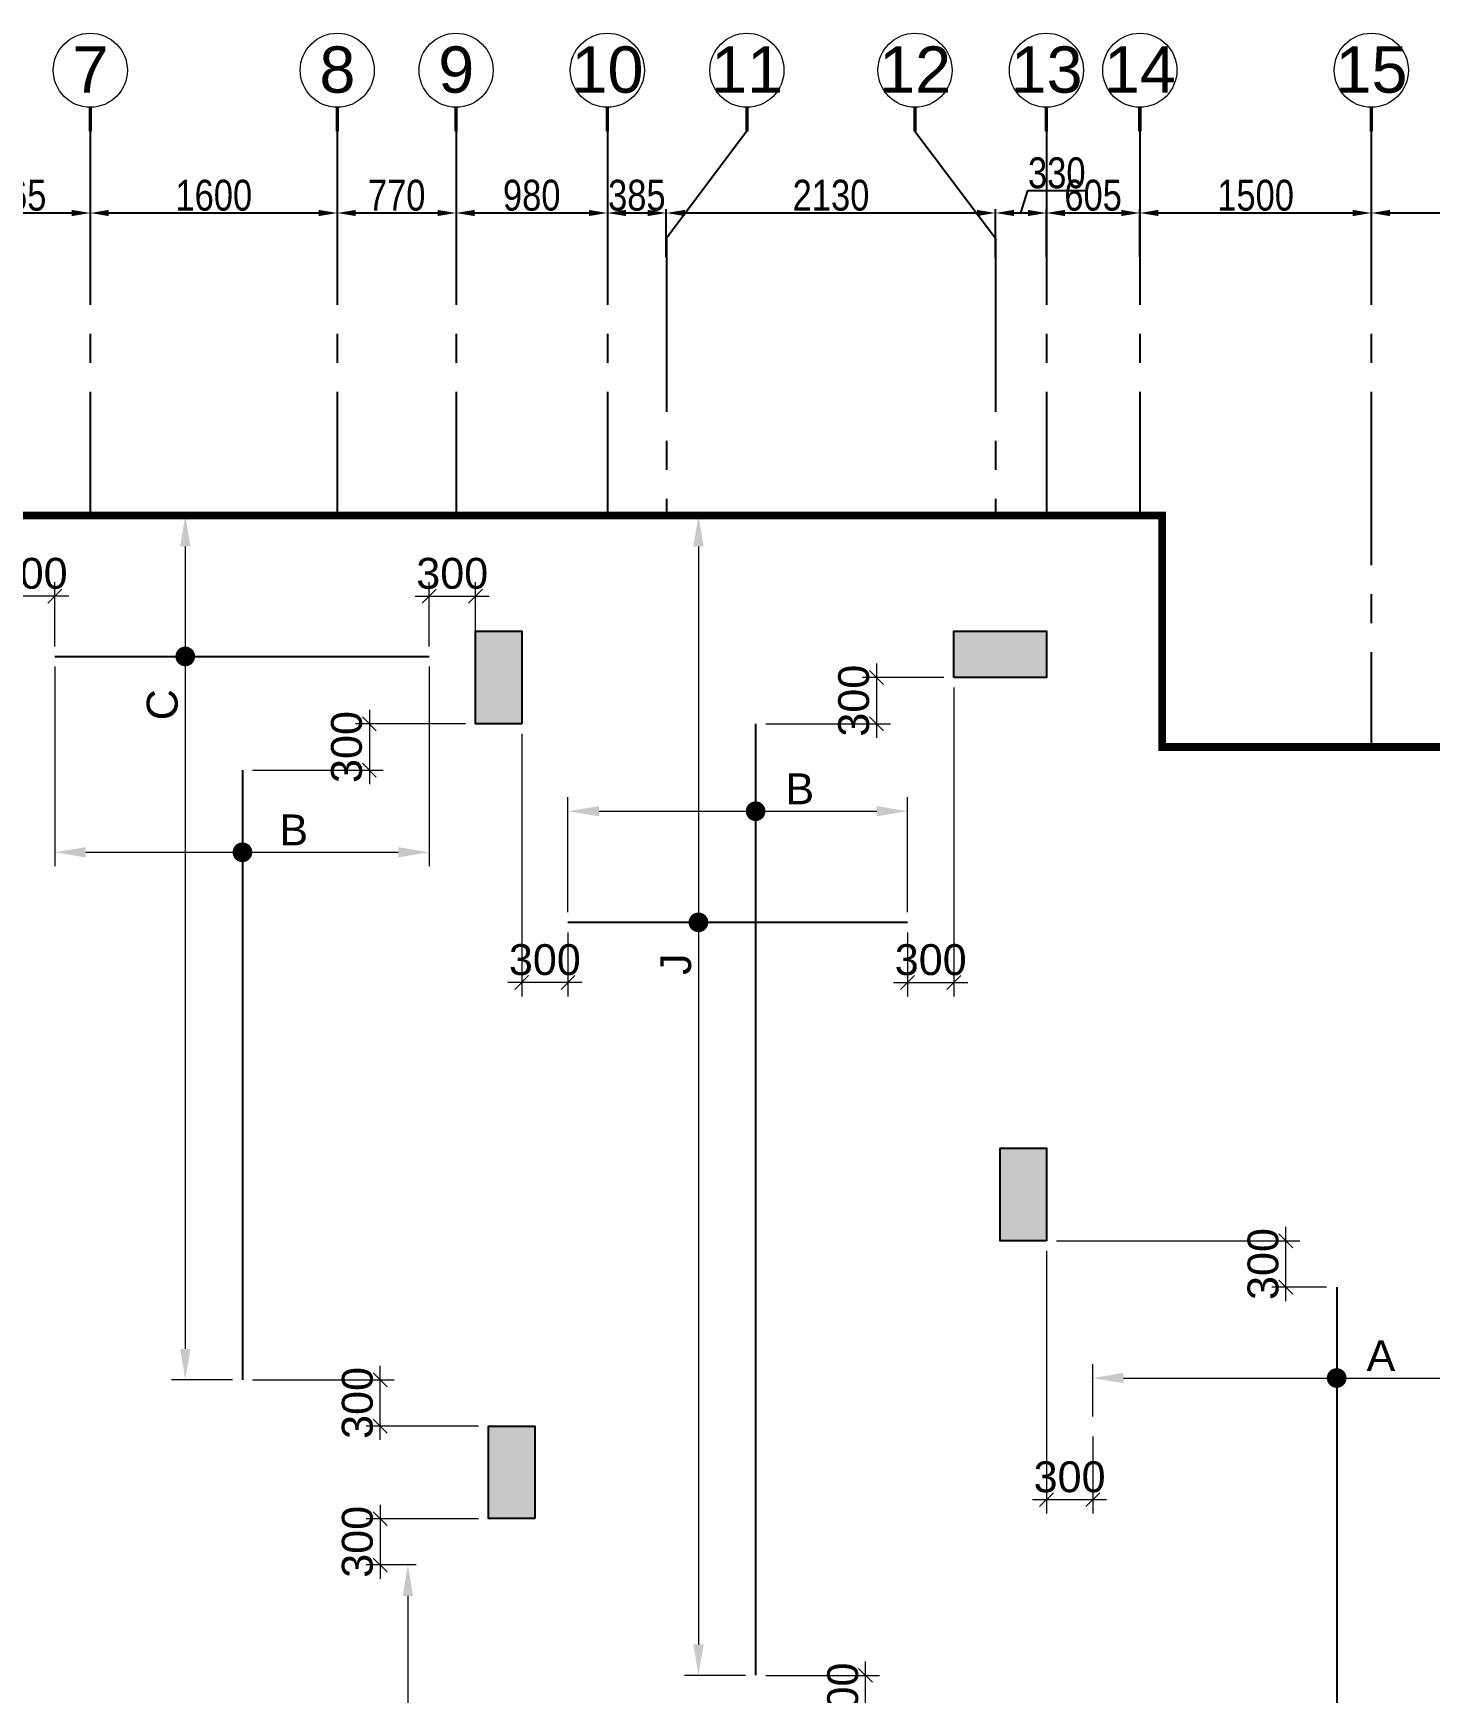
# Model space of a CAD drawing. Header units: millimetres. Extents: x 1123469 to 1752051, y -126924 to 196924.
# Drawn here: x 1575680 to 1584729, y 151286 to 162039 of the extents above; entities that cross this region are included whole.
import ezdxf
from ezdxf.enums import TextEntityAlignment as Align

# ---------------------------------------------------------------- set-up
doc = ezdxf.new("R2010")
doc.units = ezdxf.units.MM
doc.header["$LTSCALE"] = 500
doc.header["$MEASUREMENT"] = 0
doc.header["$PDMODE"] = 34
doc.linetypes.add('CONTINOUS', pattern=[0])
doc.linetypes.add('Site$0$CENTER2', pattern=[1.125, 0.75, -0.125, 0.125, -0.125])
doc.layers.get('Defpoints').update_dxf_attribs({"lineweight": 0})
for name, color, linetype in [('COL. DIM', 3, 'Continuous'), ('GRID', 7, 'Continuous'), ('GRID DIM', 7, 'Continuous'), ('reinf.', 4, 'Continuous'), ('TOWER AREA COLUMN.', 6, 'Continuous')]:
    doc.layers.add(name, color=color, linetype=linetype)
for name, color, linetype, lineweight in [('CUT OUT', 1, 'Continuous', 13), ('dim-M', 1, 'Continuous', 15), ('FOOTING', 1, 'Continuous', 15), ('GRID NO.', 7, 'Continuous', 20), ('TOWER COL HATCH', 253, 'Continuous', 20)]:
    doc.layers.add(name, color=color, linetype=linetype, lineweight=lineweight)
doc.styles.add('3mm', font='arial.ttf')
doc.styles.add('D50', font='arial.ttf', dxfattribs={"width": 0.8})
doc.dimstyles.new('INNER DIM', dxfattribs={"dimtxt": 200, "dimasz": 120, "dimexe": 25, "dimexo": 25, "dimgap": 12, "dimtad": 1, "dimdec": 0, "dimrnd": 5, "dimzin": 0, "dimdsep": 46, "dimtxsty": 'D50', "dimcen": 0.09, "dimdle": 25, "dimclrt": 6, "dimadec": 0, "dimazin": 0, "dimtfac": 1, "dimtdec": 0, "dimtofl": 0, "dimtmove": 1, "dimatfit": 3, "dimfxl": 75, "dimtolj": 1, "dimtzin": 0, "dimarcsym": 0})
doc.dimstyles.new('PARAMVEER', dxfattribs={"dimtxt": 200, "dimasz": 100, "dimexe": 0, "dimexo": 25, "dimgap": 10, "dimtad": 1, "dimdec": 0, "dimrnd": 5, "dimzin": 0, "dimdsep": 46, "dimtxsty": '3mm', "dimblk": 'OBLIQUE', "dimcen": 0.09, "dimdle": 75, "dimclrd": 1, "dimclre": 1, "dimclrt": 3, "dimadec": 0, "dimazin": 0, "dimtfac": 1, "dimtdec": 0, "dimtmove": 1, "dimatfit": 3, "dimfxl": 100, "dimtolj": 1, "dimtzin": 0, "dimlwd": 18, "dimlwe": 5, "dimarcsym": 0})

# ---------------------------------------------------------------- blocks, each defined once
blk = doc.blocks.new('GRID MARK')
at = {"layer": 'GRID NO.', "const_width": 50}
blk.add_lwpolyline([(0, -541), (0, -891)], dxfattribs=at)
at = {"layer": 'GRID NO.'}
blk.add_circle((0, 0), 541, dxfattribs=at)
at = {"layer": 'GRID NO.', "style": 'D50', "width": 0.8}
blk.add_attdef('Y1', text='', height=500, dxfattribs=at).set_placement((-33, -267), align=Align.CENTER)
blk = doc.blocks.new('*D482')
at = {"layer": 'Defpoints', "color": 0, "linetype": 'Continuous', "transparency": 16777216}
for p in [(1574985, 161191), (1576050, 161191), (1576050, 160874)]:
    blk.add_point(p, dxfattribs=at)
at = {"layer": 'GRID DIM', "color": 0, "linetype": 'Continuous', "lineweight": -2, "transparency": 16777216}
for p, q in [((1574985, 161166), (1574985, 160849)), ((1576050, 161166), (1576050, 160849))]:
    blk.add_line(p, q, dxfattribs=at)
at = {"layer": 'GRID DIM', "linetype": 'Continuous', "lineweight": -2, "transparency": 16777216}
blk.add_line((1575105, 160874), (1575930, 160874), dxfattribs=at)
at = {"layer": 'GRID DIM', "linetype": 'Continuous', "transparency": 16777216}
for points in [[(1575105, 160894), (1575105, 160854), (1574985, 160874)], [(1575930, 160894), (1575930, 160854), (1576050, 160874)]]:
    blk.add_solid(points, dxfattribs=at)
at = {"layer": 'GRID DIM', "linetype": 'Continuous', "transparency": 16777216, "insert": (1575517, 160988), "char_height": 200, "attachment_point": 5, "style": 'D50'}
blk.add_mtext('\\A1;1065', dxfattribs=at)
blk = doc.blocks.new('*D483')
at = {"layer": 'Defpoints', "color": 0, "linetype": 'Continuous', "transparency": 16777216}
for p in [(1576050, 161191), (1577650, 161115), (1577650, 160874)]:
    blk.add_point(p, dxfattribs=at)
at = {"layer": 'GRID DIM', "color": 0, "linetype": 'Continuous', "lineweight": -2, "transparency": 16777216}
for p, q in [((1576050, 161166), (1576050, 160849)), ((1577650, 161090), (1577650, 160849))]:
    blk.add_line(p, q, dxfattribs=at)
at = {"layer": 'GRID DIM', "linetype": 'Continuous', "lineweight": -2, "transparency": 16777216}
blk.add_line((1576170, 160874), (1577530, 160874), dxfattribs=at)
at = {"layer": 'GRID DIM', "linetype": 'Continuous', "transparency": 16777216}
for points in [[(1576170, 160894), (1576170, 160854), (1576050, 160874)], [(1577530, 160894), (1577530, 160854), (1577650, 160874)]]:
    blk.add_solid(points, dxfattribs=at)
at = {"layer": 'GRID DIM', "linetype": 'Continuous', "transparency": 16777216, "insert": (1576850, 160988), "char_height": 200, "attachment_point": 5, "style": 'D50'}
blk.add_mtext('\\A1;1600', dxfattribs=at)
blk = doc.blocks.new('*D484')
at = {"layer": 'Defpoints', "color": 0, "linetype": 'Continuous', "transparency": 16777216}
for p in [(1577650, 161115), (1578420, 161115), (1578420, 160874)]:
    blk.add_point(p, dxfattribs=at)
at = {"layer": 'GRID DIM', "color": 0, "linetype": 'Continuous', "lineweight": -2, "transparency": 16777216}
for p, q in [((1577650, 161090), (1577650, 160849)), ((1578420, 161090), (1578420, 160849))]:
    blk.add_line(p, q, dxfattribs=at)
at = {"layer": 'GRID DIM', "linetype": 'Continuous', "lineweight": -2, "transparency": 16777216}
blk.add_line((1577770, 160874), (1578300, 160874), dxfattribs=at)
at = {"layer": 'GRID DIM', "linetype": 'Continuous', "transparency": 16777216}
for points in [[(1577770, 160894), (1577770, 160854), (1577650, 160874)], [(1578300, 160894), (1578300, 160854), (1578420, 160874)]]:
    blk.add_solid(points, dxfattribs=at)
at = {"layer": 'GRID DIM', "linetype": 'Continuous', "transparency": 16777216, "insert": (1578035, 160988), "char_height": 200, "attachment_point": 5, "style": 'D50'}
blk.add_mtext('\\A1;770', dxfattribs=at)
blk = doc.blocks.new('*D485')
at = {"layer": 'Defpoints', "color": 0, "linetype": 'Continuous', "transparency": 16777216}
for p in [(1579400, 161197), (1578420, 161115), (1579400, 160874)]:
    blk.add_point(p, dxfattribs=at)
at = {"layer": 'GRID DIM', "color": 0, "linetype": 'Continuous', "lineweight": -2, "transparency": 16777216}
for p, q in [((1578420, 161090), (1578420, 160849)), ((1579400, 161172), (1579400, 160849))]:
    blk.add_line(p, q, dxfattribs=at)
at = {"layer": 'GRID DIM', "linetype": 'Continuous', "lineweight": -2, "transparency": 16777216}
blk.add_line((1578540, 160874), (1579280, 160874), dxfattribs=at)
at = {"layer": 'GRID DIM', "linetype": 'Continuous', "transparency": 16777216}
for points in [[(1578540, 160894), (1578540, 160854), (1578420, 160874)], [(1579280, 160894), (1579280, 160854), (1579400, 160874)]]:
    blk.add_solid(points, dxfattribs=at)
at = {"layer": 'GRID DIM', "linetype": 'Continuous', "transparency": 16777216, "insert": (1578910, 160988), "char_height": 200, "attachment_point": 5, "style": 'D50'}
blk.add_mtext('\\A1;980', dxfattribs=at)
blk = doc.blocks.new('*D486')
at = {"layer": 'Defpoints', "color": 0, "linetype": 'Continuous', "transparency": 16777216}
for p in [(1579400, 161197), (1579782, 160874), (1579782, 160563)]:
    blk.add_point(p, dxfattribs=at)
at = {"layer": 'GRID DIM', "color": 0, "linetype": 'Continuous', "lineweight": -2, "transparency": 16777216}
for p, q in [((1579400, 161172), (1579400, 160849)), ((1579782, 160588), (1579782, 160899))]:
    blk.add_line(p, q, dxfattribs=at)
at = {"layer": 'GRID DIM', "linetype": 'Continuous', "lineweight": -2, "transparency": 16777216}
blk.add_line((1579520, 160874), (1579662, 160874), dxfattribs=at)
at = {"layer": 'GRID DIM', "linetype": 'Continuous', "transparency": 16777216}
for points in [[(1579520, 160894), (1579520, 160854), (1579400, 160874)], [(1579662, 160894), (1579662, 160854), (1579782, 160874)]]:
    blk.add_solid(points, dxfattribs=at)
at = {"layer": 'GRID DIM', "linetype": 'Continuous', "transparency": 16777216, "insert": (1579591, 160988), "char_height": 200, "attachment_point": 5, "style": 'D50'}
blk.add_mtext('\\A1;385', dxfattribs=at)
blk = doc.blocks.new('*D487')
at = {"layer": 'Defpoints', "color": 0, "linetype": 'Continuous', "transparency": 16777216}
for p in [(1581915, 160874), (1579782, 160563), (1581915, 160563)]:
    blk.add_point(p, dxfattribs=at)
at = {"layer": 'GRID DIM', "color": 0, "linetype": 'Continuous', "lineweight": -2, "transparency": 16777216}
for p, q in [((1579782, 160588), (1579782, 160899)), ((1581915, 160588), (1581915, 160899))]:
    blk.add_line(p, q, dxfattribs=at)
at = {"layer": 'GRID DIM', "linetype": 'Continuous', "lineweight": -2, "transparency": 16777216}
blk.add_line((1579902, 160874), (1581795, 160874), dxfattribs=at)
at = {"layer": 'GRID DIM', "linetype": 'Continuous', "transparency": 16777216}
for points in [[(1579902, 160894), (1579902, 160854), (1579782, 160874)], [(1581795, 160894), (1581795, 160854), (1581915, 160874)]]:
    blk.add_solid(points, dxfattribs=at)
at = {"layer": 'GRID DIM', "linetype": 'Continuous', "transparency": 16777216, "insert": (1580849, 160988), "char_height": 200, "attachment_point": 5, "style": 'D50'}
blk.add_mtext('\\A1;2130', dxfattribs=at)
blk = doc.blocks.new('*D488')
at = {"layer": 'Defpoints', "color": 0, "linetype": 'Continuous', "transparency": 16777216}
for p in [(1582245, 160874), (1581915, 160563), (1582245, 160563)]:
    blk.add_point(p, dxfattribs=at)
at = {"layer": 'GRID DIM', "linetype": 'Continuous', "lineweight": -2, "transparency": 16777216}
for p, q in [((1582080, 160874), (1582124, 161019)), ((1582124, 161019), (1582500, 161019)), ((1582035, 160874), (1582125, 160874))]:
    blk.add_line(p, q, dxfattribs=at)
at = {"layer": 'GRID DIM', "color": 0, "linetype": 'Continuous', "lineweight": -2, "transparency": 16777216}
for p, q in [((1581915, 160588), (1581915, 160899)), ((1582245, 160588), (1582245, 160899))]:
    blk.add_line(p, q, dxfattribs=at)
at = {"layer": 'GRID DIM', "linetype": 'Continuous', "transparency": 16777216}
for points in [[(1582035, 160894), (1582035, 160854), (1581915, 160874)], [(1582125, 160894), (1582125, 160854), (1582245, 160874)]]:
    blk.add_solid(points, dxfattribs=at)
at = {"layer": 'GRID DIM', "linetype": 'Continuous', "transparency": 16777216, "insert": (1582312, 161133), "char_height": 200, "attachment_point": 5, "style": 'D50'}
blk.add_mtext('\\A1;330', dxfattribs=at)
blk = doc.blocks.new('*D489')
at = {"layer": 'Defpoints', "color": 0, "linetype": 'Continuous', "transparency": 16777216}
for p in [(1582850, 160874), (1582245, 160563), (1582850, 160563)]:
    blk.add_point(p, dxfattribs=at)
at = {"layer": 'GRID DIM', "color": 0, "linetype": 'Continuous', "lineweight": -2, "transparency": 16777216}
for p, q in [((1582245, 160588), (1582245, 160899)), ((1582850, 160588), (1582850, 160899))]:
    blk.add_line(p, q, dxfattribs=at)
at = {"layer": 'GRID DIM', "linetype": 'Continuous', "lineweight": -2, "transparency": 16777216}
blk.add_line((1582365, 160874), (1582730, 160874), dxfattribs=at)
at = {"layer": 'GRID DIM', "linetype": 'Continuous', "transparency": 16777216}
for points in [[(1582365, 160894), (1582365, 160854), (1582245, 160874)], [(1582730, 160894), (1582730, 160854), (1582850, 160874)]]:
    blk.add_solid(points, dxfattribs=at)
at = {"layer": 'GRID DIM', "linetype": 'Continuous', "transparency": 16777216, "insert": (1582547, 160988), "char_height": 200, "attachment_point": 5, "style": 'D50'}
blk.add_mtext('\\A1;605', dxfattribs=at)
blk = doc.blocks.new('*D490')
at = {"layer": 'Defpoints', "color": 0, "linetype": 'Continuous', "transparency": 16777216}
for p in [(1584350, 160874), (1582850, 160563), (1584350, 160636)]:
    blk.add_point(p, dxfattribs=at)
at = {"layer": 'GRID DIM', "color": 0, "linetype": 'Continuous', "lineweight": -2, "transparency": 16777216}
for p, q in [((1582850, 160588), (1582850, 160899)), ((1584350, 160661), (1584350, 160899))]:
    blk.add_line(p, q, dxfattribs=at)
at = {"layer": 'GRID DIM', "linetype": 'Continuous', "lineweight": -2, "transparency": 16777216}
blk.add_line((1582970, 160874), (1584230, 160874), dxfattribs=at)
at = {"layer": 'GRID DIM', "linetype": 'Continuous', "transparency": 16777216}
for points in [[(1582970, 160894), (1582970, 160854), (1582850, 160874)], [(1584230, 160894), (1584230, 160854), (1584350, 160874)]]:
    blk.add_solid(points, dxfattribs=at)
at = {"layer": 'GRID DIM', "linetype": 'Continuous', "transparency": 16777216, "insert": (1583600, 160988), "char_height": 200, "attachment_point": 5, "style": 'D50'}
blk.add_mtext('\\A1;1500', dxfattribs=at)
blk = doc.blocks.new('*D491')
at = {"layer": 'Defpoints', "color": 0, "linetype": 'Continuous', "transparency": 16777216}
for p in [(1586080, 160874), (1584350, 160636), (1586080, 160636)]:
    blk.add_point(p, dxfattribs=at)
at = {"layer": 'GRID DIM', "color": 0, "linetype": 'Continuous', "lineweight": -2, "transparency": 16777216}
for p, q in [((1584350, 160661), (1584350, 160899)), ((1586080, 160661), (1586080, 160899))]:
    blk.add_line(p, q, dxfattribs=at)
at = {"layer": 'GRID DIM', "linetype": 'Continuous', "lineweight": -2, "transparency": 16777216}
blk.add_line((1584470, 160874), (1585960, 160874), dxfattribs=at)
at = {"layer": 'GRID DIM', "linetype": 'Continuous', "transparency": 16777216}
for points in [[(1584470, 160894), (1584470, 160854), (1584350, 160874)], [(1585960, 160894), (1585960, 160854), (1586080, 160874)]]:
    blk.add_solid(points, dxfattribs=at)
at = {"layer": 'GRID DIM', "linetype": 'Continuous', "transparency": 16777216, "insert": (1585215, 160988), "char_height": 200, "attachment_point": 5, "style": 'D50'}
blk.add_mtext('\\A1;1730', dxfattribs=at)
blk = doc.blocks.new('3tgra')
at = {"layer": 'TOWER COL HATCH'}
h = blk.add_hatch(color=253, dxfattribs=at)
h.dxf.hatch_style = 1
h.paths.add_polyline_path([(1380706, 94542), (1380406, 94542), (1380406, 95142), (1380706, 95142)])
h = blk.add_hatch(color=253, dxfattribs=at)
h.dxf.hatch_style = 1
h.paths.add_polyline_path([(1383506, 94842), (1383506, 95142), (1384106, 95142), (1384106, 94842)])
h = blk.add_hatch(color=253, dxfattribs=at)
h.dxf.hatch_style = 1
h.paths.add_polyline_path([(1384106, 91192), (1383806, 91192), (1383806, 91792), (1384106, 91792)])
h = blk.add_hatch(color=253, dxfattribs=at)
h.dxf.hatch_style = 1
h.paths.add_polyline_path([(1380791, 89392), (1380491, 89392), (1380491, 89992), (1380791, 89992)])
at = {"layer": 'TOWER AREA COLUMN.', "color": 4}
for points in [[(1380706, 94542), (1380406, 94542), (1380406, 95142), (1380706, 95142)], [(1383506, 94842), (1383506, 95142), (1384106, 95142), (1384106, 94842)], [(1384106, 91192), (1383806, 91192), (1383806, 91792), (1384106, 91792)], [(1380791, 89392), (1380491, 89392), (1380491, 89992), (1380791, 89992)]]:
    blk.add_lwpolyline(points, close=True, dxfattribs=at)
blk = doc.blocks.new('_Oblique')
at = {"color": 0, "linetype": 'ByBlock', "lineweight": -2}
blk.add_line((-0.5, -0.5), (0.5, 0.5), dxfattribs=at)
blk = doc.blocks.new('*D573')
at = {"layer": 'COL. DIM', "color": 1, "linetype": 'CONTINOUS', "lineweight": 5, "ltscale": 10, "transparency": 16777216}
for p, q in [((1578245, 158066), (1578245, 158481)), ((1578545, 158066), (1578545, 158481))]:
    blk.add_line(p, q, dxfattribs=at)
at = {"layer": 'COL. DIM', "color": 1, "lineweight": 18, "ltscale": 10, "transparency": 16777216}
blk.add_line((1578155, 158391), (1578635, 158391), dxfattribs=at)
at = {"layer": 'Defpoints', "color": 0, "ltscale": 10, "transparency": 16777216}
for p in [(1578545, 158391), (1578245, 158001), (1578545, 158001)]:
    blk.add_point(p, dxfattribs=at)
at = {"layer": 'COL. DIM', "color": 1, "lineweight": 18, "ltscale": 10, "transparency": 16777216, "xscale": 90, "yscale": 90, "zscale": 90, "rotation": 180}
blk.add_blockref('_Oblique', (1578245, 158391), dxfattribs=at)
at = {"layer": 'COL. DIM', "color": 1, "lineweight": 18, "ltscale": 10, "transparency": 16777216, "xscale": 90, "yscale": 90, "zscale": 90}
blk.add_blockref('_Oblique', (1578545, 158391), dxfattribs=at)
at = {"layer": 'COL. DIM', "color": 3, "ltscale": 10, "transparency": 16777216, "insert": (1578395, 158538), "char_height": 200, "attachment_point": 5, "style": '3mm'}
blk.add_mtext('\\A1;300', dxfattribs=at)
blk = doc.blocks.new('*D574')
at = {"layer": 'COL. DIM', "color": 1, "linetype": 'CONTINOUS', "lineweight": 5, "ltscale": 10, "transparency": 16777216}
for p, q in [((1575520, 158066), (1575520, 158481)), ((1575820, 158066), (1575820, 158481))]:
    blk.add_line(p, q, dxfattribs=at)
at = {"layer": 'COL. DIM', "color": 1, "lineweight": 18, "ltscale": 10, "transparency": 16777216}
blk.add_line((1575910, 158391), (1575430, 158391), dxfattribs=at)
at = {"layer": 'Defpoints', "color": 0, "ltscale": 10, "transparency": 16777216}
for p in [(1575520, 158391), (1575520, 158001), (1575820, 158001)]:
    blk.add_point(p, dxfattribs=at)
at = {"layer": 'COL. DIM', "color": 1, "lineweight": 18, "ltscale": 10, "transparency": 16777216, "xscale": 90, "yscale": 90, "zscale": 90, "rotation": 180}
blk.add_blockref('_Oblique', (1575520, 158391), dxfattribs=at)
at = {"layer": 'COL. DIM', "color": 1, "lineweight": 18, "ltscale": 10, "transparency": 16777216, "xscale": 90, "yscale": 90, "zscale": 90}
blk.add_blockref('_Oblique', (1575820, 158391), dxfattribs=at)
at = {"layer": 'COL. DIM', "color": 3, "ltscale": 10, "transparency": 16777216, "insert": (1575670, 158538), "char_height": 200, "attachment_point": 5, "style": '3mm'}
blk.add_mtext('\\A1;300', dxfattribs=at)
blk = doc.blocks.new('*D575')
at = {"layer": 'COL. DIM', "color": 1, "linetype": 'CONTINOUS', "lineweight": 5, "ltscale": 10, "transparency": 16777216}
for p, q in [((1576728, 158914), (1576575, 158914)), ((1576971, 153314), (1576575, 153314))]:
    blk.add_line(p, q, dxfattribs=at)
at = {"layer": 'COL. DIM', "color": 1, "lineweight": 18, "ltscale": 10, "transparency": 16777216}
blk.add_line((1576665, 158714), (1576665, 153514), dxfattribs=at)
at = {"layer": 'COL. DIM', "color": 1, "ltscale": 10, "transparency": 16777216}
for points in [[(1576632, 158714), (1576699, 158714), (1576665, 158914)], [(1576632, 153514), (1576699, 153514), (1576665, 153314)]]:
    blk.add_solid(points, dxfattribs=at)
at = {"layer": 'Defpoints', "color": 0, "ltscale": 10, "transparency": 16777216}
for p in [(1576793, 158914), (1576665, 153314), (1577036, 153314)]:
    blk.add_point(p, dxfattribs=at)
at = {"layer": 'COL. DIM', "color": 3, "ltscale": 10, "transparency": 16777216, "insert": (1576517, 157688), "char_height": 200, "attachment_point": 5, "rotation": 90, "style": '3mm'}
blk.add_mtext('\\A1;C', dxfattribs=at)
blk = doc.blocks.new('*D576')
at = {"layer": 'COL. DIM', "color": 1, "linetype": 'CONTINOUS', "lineweight": 5, "ltscale": 10, "transparency": 16777216}
for p, q in [((1581645, 157799), (1581645, 155798)), ((1581345, 156213), (1581345, 155798))]:
    blk.add_line(p, q, dxfattribs=at)
at = {"layer": 'COL. DIM', "color": 1, "lineweight": 18, "ltscale": 10, "transparency": 16777216}
blk.add_line((1581255, 155888), (1581735, 155888), dxfattribs=at)
at = {"layer": 'Defpoints', "color": 0, "ltscale": 10, "transparency": 16777216}
for p in [(1581645, 157864), (1581345, 156278), (1581645, 155888)]:
    blk.add_point(p, dxfattribs=at)
at = {"layer": 'COL. DIM', "color": 1, "lineweight": 18, "ltscale": 10, "transparency": 16777216, "xscale": 90, "yscale": 90, "zscale": 90, "rotation": 180}
blk.add_blockref('_Oblique', (1581345, 155888), dxfattribs=at)
at = {"layer": 'COL. DIM', "color": 1, "lineweight": 18, "ltscale": 10, "transparency": 16777216, "xscale": 90, "yscale": 90, "zscale": 90}
blk.add_blockref('_Oblique', (1581645, 155888), dxfattribs=at)
at = {"layer": 'COL. DIM', "color": 3, "ltscale": 10, "transparency": 16777216, "insert": (1581495, 156035), "char_height": 200, "attachment_point": 5, "style": '3mm'}
blk.add_mtext('\\A1;300', dxfattribs=at)
blk = doc.blocks.new('*D577')
at = {"layer": 'COL. DIM', "color": 1, "linetype": 'CONTINOUS', "lineweight": 5, "ltscale": 10, "transparency": 16777216}
for p, q in [((1578845, 157499), (1578845, 155798)), ((1579145, 156213), (1579145, 155798))]:
    blk.add_line(p, q, dxfattribs=at)
at = {"layer": 'COL. DIM', "color": 1, "lineweight": 18, "ltscale": 10, "transparency": 16777216}
blk.add_line((1579235, 155888), (1578755, 155888), dxfattribs=at)
at = {"layer": 'Defpoints', "color": 0, "ltscale": 10, "transparency": 16777216}
for p in [(1578845, 157564), (1579145, 156278), (1578845, 155888)]:
    blk.add_point(p, dxfattribs=at)
at = {"layer": 'COL. DIM', "color": 1, "lineweight": 18, "ltscale": 10, "transparency": 16777216, "xscale": 90, "yscale": 90, "zscale": 90, "rotation": 180}
blk.add_blockref('_Oblique', (1578845, 155888), dxfattribs=at)
at = {"layer": 'COL. DIM', "color": 1, "lineweight": 18, "ltscale": 10, "transparency": 16777216, "xscale": 90, "yscale": 90, "zscale": 90}
blk.add_blockref('_Oblique', (1579145, 155888), dxfattribs=at)
at = {"layer": 'COL. DIM', "color": 3, "ltscale": 10, "transparency": 16777216, "insert": (1578995, 156035), "char_height": 200, "attachment_point": 5, "style": '3mm'}
blk.add_mtext('\\A1;300', dxfattribs=at)
blk = doc.blocks.new('*D578')
at = {"layer": 'COL. DIM', "color": 1, "linetype": 'CONTINOUS', "lineweight": 5, "ltscale": 10, "transparency": 16777216}
for p, q in [((1580296, 158914), (1579900, 158914)), ((1580296, 151399), (1579900, 151399))]:
    blk.add_line(p, q, dxfattribs=at)
at = {"layer": 'COL. DIM', "color": 1, "lineweight": 18, "ltscale": 10, "transparency": 16777216}
blk.add_line((1579990, 158714), (1579990, 151599), dxfattribs=at)
at = {"layer": 'COL. DIM', "color": 1, "ltscale": 10, "transparency": 16777216}
for points in [[(1579957, 158714), (1580024, 158714), (1579990, 158914)], [(1579957, 151599), (1580024, 151599), (1579990, 151399)]]:
    blk.add_solid(points, dxfattribs=at)
at = {"layer": 'Defpoints', "color": 0, "ltscale": 10, "transparency": 16777216}
for p in [(1580361, 158914), (1579990, 151399), (1580361, 151399)]:
    blk.add_point(p, dxfattribs=at)
at = {"layer": 'COL. DIM', "color": 3, "ltscale": 10, "transparency": 16777216, "insert": (1579844, 156007), "char_height": 200, "attachment_point": 5, "rotation": 90, "style": '3mm'}
blk.add_mtext('\\A1;J', dxfattribs=at)
blk = doc.blocks.new('*D639')
at = {"layer": 'COL. DIM', "color": 1, "linetype": 'CONTINOUS', "lineweight": 5, "ltscale": 10, "transparency": 16777216}
for p, q in [((1578162, 152114), (1578018, 152114)), ((1577982, 148054), (1578198, 148054))]:
    blk.add_line(p, q, dxfattribs=at)
at = {"layer": 'COL. DIM', "color": 1, "lineweight": 18, "ltscale": 10, "transparency": 16777216}
blk.add_line((1578108, 151914), (1578108, 148254), dxfattribs=at)
at = {"layer": 'COL. DIM', "color": 1, "ltscale": 10, "transparency": 16777216}
for points in [[(1578074, 151914), (1578141, 151914), (1578108, 152114)], [(1578074, 148254), (1578141, 148254), (1578108, 148054)]]:
    blk.add_solid(points, dxfattribs=at)
at = {"layer": 'Defpoints', "color": 0, "ltscale": 10, "transparency": 16777216}
for p in [(1578227, 152114), (1577917, 148054), (1578108, 148054)]:
    blk.add_point(p, dxfattribs=at)
at = {"layer": 'COL. DIM', "color": 3, "ltscale": 10, "transparency": 16777216, "insert": (1577963, 150060), "char_height": 200, "attachment_point": 5, "rotation": 90, "style": '3mm'}
blk.add_mtext('\\A1;A', dxfattribs=at)
blk = doc.blocks.new('*D663')
at = {"layer": 'COL. DIM', "color": 1, "linetype": 'CONTINOUS', "lineweight": 5, "ltscale": 10, "transparency": 16777216}
for p, q in [((1575820, 157936), (1575820, 156642)), ((1578245, 157936), (1578245, 156642))]:
    blk.add_line(p, q, dxfattribs=at)
at = {"layer": 'COL. DIM', "color": 1, "lineweight": 18, "ltscale": 10, "transparency": 16777216}
blk.add_line((1576020, 156732), (1578045, 156732), dxfattribs=at)
at = {"layer": 'COL. DIM', "color": 1, "ltscale": 10, "transparency": 16777216}
for points in [[(1576020, 156765), (1576020, 156698), (1575820, 156732)], [(1578045, 156765), (1578045, 156698), (1578245, 156732)]]:
    blk.add_solid(points, dxfattribs=at)
at = {"layer": 'Defpoints', "color": 0, "ltscale": 10, "transparency": 16777216}
for p in [(1575820, 158001), (1578245, 158001), (1578245, 156732)]:
    blk.add_point(p, dxfattribs=at)
at = {"layer": 'COL. DIM', "color": 3, "ltscale": 10, "transparency": 16777216, "insert": (1577368, 156877), "char_height": 200, "attachment_point": 5, "style": '3mm'}
blk.add_mtext('\\A1;B', dxfattribs=at)
blk = doc.blocks.new('*D664')
at = {"layer": 'COL. DIM', "color": 1, "linetype": 'CONTINOUS', "lineweight": 5, "ltscale": 10, "transparency": 16777216}
for p, q in [((1579145, 156343), (1579145, 157088)), ((1581345, 156343), (1581345, 157088))]:
    blk.add_line(p, q, dxfattribs=at)
at = {"layer": 'COL. DIM', "color": 1, "lineweight": 18, "ltscale": 10, "transparency": 16777216}
blk.add_line((1579345, 156998), (1581145, 156998), dxfattribs=at)
at = {"layer": 'COL. DIM', "color": 1, "ltscale": 10, "transparency": 16777216}
for points in [[(1579345, 157031), (1579345, 156965), (1579145, 156998)], [(1581145, 157031), (1581145, 156965), (1581345, 156998)]]:
    blk.add_solid(points, dxfattribs=at)
at = {"layer": 'Defpoints', "color": 0, "ltscale": 10, "transparency": 16777216}
for p in [(1581345, 156998), (1579145, 156278), (1581345, 156278)]:
    blk.add_point(p, dxfattribs=at)
at = {"layer": 'COL. DIM', "color": 3, "ltscale": 10, "transparency": 16777216, "insert": (1580647, 157143), "char_height": 200, "attachment_point": 5, "style": '3mm'}
blk.add_mtext('\\A1;B', dxfattribs=at)
blk = doc.blocks.new('*D665')
at = {"layer": 'COL. DIM', "color": 1, "linetype": 'CONTINOUS', "lineweight": 5, "ltscale": 10, "transparency": 16777216}
for p, q in [((1582545, 153077), (1582545, 153415)), ((1585665, 152889), (1585665, 153415))]:
    blk.add_line(p, q, dxfattribs=at)
at = {"layer": 'COL. DIM', "color": 1, "lineweight": 18, "ltscale": 10, "transparency": 16777216}
blk.add_line((1582745, 153325), (1585465, 153325), dxfattribs=at)
at = {"layer": 'COL. DIM', "color": 1, "ltscale": 10, "transparency": 16777216}
for points in [[(1582745, 153359), (1582745, 153292), (1582545, 153325)], [(1585465, 153359), (1585465, 153292), (1585665, 153325)]]:
    blk.add_solid(points, dxfattribs=at)
at = {"layer": 'Defpoints', "color": 0, "ltscale": 10, "transparency": 16777216}
for p in [(1585665, 153325), (1582545, 153012), (1585665, 152824)]:
    blk.add_point(p, dxfattribs=at)
at = {"layer": 'COL. DIM', "color": 3, "ltscale": 10, "transparency": 16777216, "insert": (1584412, 153470), "char_height": 200, "attachment_point": 5, "style": '3mm'}
blk.add_mtext('\\A1;A', dxfattribs=at)
blk = doc.blocks.new('*D842')
at = {"layer": 'COL. DIM', "color": 1, "lineweight": 18, "ltscale": 10, "transparency": 16777216}
blk.add_line((1577928, 152504), (1577928, 152024), dxfattribs=at)
at = {"layer": 'COL. DIM', "color": 1, "linetype": 'CONTINOUS', "lineweight": 5, "ltscale": 10, "transparency": 16777216}
for p, q in [((1578565, 152414), (1577838, 152414)), ((1578162, 152114), (1577838, 152114))]:
    blk.add_line(p, q, dxfattribs=at)
at = {"layer": 'Defpoints', "color": 0, "ltscale": 10, "transparency": 16777216}
for p in [(1578630, 152414), (1577928, 152114), (1578227, 152114)]:
    blk.add_point(p, dxfattribs=at)
at = {"layer": 'COL. DIM', "color": 1, "lineweight": 18, "ltscale": 10, "transparency": 16777216, "xscale": 90, "yscale": 90, "zscale": 90}
for p, rotation in [((1577928, 152414), 90), ((1577928, 152114), 270)]:
    blk.add_blockref('_Oblique', p, dxfattribs=dict(at, rotation=rotation))
at = {"layer": 'COL. DIM', "color": 3, "ltscale": 10, "transparency": 16777216, "insert": (1577781, 152264), "char_height": 200, "attachment_point": 5, "rotation": 90, "style": '3mm'}
blk.add_mtext('\\A1;300', dxfattribs=at)
blk = doc.blocks.new('*D843')
at = {"layer": 'COL. DIM', "color": 1, "lineweight": 18, "ltscale": 10, "transparency": 16777216}
blk.add_line((1577928, 152924), (1577928, 153404), dxfattribs=at)
at = {"layer": 'COL. DIM', "color": 1, "linetype": 'CONTINOUS', "lineweight": 5, "ltscale": 10, "transparency": 16777216}
for p, q in [((1577101, 153314), (1578018, 153314)), ((1578565, 153014), (1577838, 153014))]:
    blk.add_line(p, q, dxfattribs=at)
at = {"layer": 'Defpoints', "color": 0, "ltscale": 10, "transparency": 16777216}
for p in [(1577036, 153314), (1577928, 153314), (1578630, 153014)]:
    blk.add_point(p, dxfattribs=at)
at = {"layer": 'COL. DIM', "color": 1, "lineweight": 18, "ltscale": 10, "transparency": 16777216, "xscale": 90, "yscale": 90, "zscale": 90}
for p, rotation in [((1577928, 153314), 90), ((1577928, 153014), 270)]:
    blk.add_blockref('_Oblique', p, dxfattribs=dict(at, rotation=rotation))
at = {"layer": 'COL. DIM', "color": 3, "ltscale": 10, "transparency": 16777216, "insert": (1577781, 153164), "char_height": 200, "attachment_point": 5, "rotation": 90, "style": '3mm'}
blk.add_mtext('\\A1;300', dxfattribs=at)
blk = doc.blocks.new('*D844')
at = {"layer": 'COL. DIM', "color": 1, "lineweight": 18, "ltscale": 10, "transparency": 16777216}
blk.add_line((1577858, 157654), (1577858, 157174), dxfattribs=at)
at = {"layer": 'COL. DIM', "color": 1, "linetype": 'CONTINOUS', "lineweight": 5, "ltscale": 10, "transparency": 16777216}
for p, q in [((1578480, 157564), (1577768, 157564)), ((1577101, 157264), (1577948, 157264))]:
    blk.add_line(p, q, dxfattribs=at)
at = {"layer": 'Defpoints', "color": 0, "ltscale": 10, "transparency": 16777216}
for p in [(1578545, 157564), (1577036, 157264), (1577858, 157264)]:
    blk.add_point(p, dxfattribs=at)
at = {"layer": 'COL. DIM', "color": 1, "lineweight": 18, "ltscale": 10, "transparency": 16777216, "xscale": 90, "yscale": 90, "zscale": 90}
for p, rotation in [((1577858, 157564), 90), ((1577858, 157264), 270)]:
    blk.add_blockref('_Oblique', p, dxfattribs=dict(at, rotation=rotation))
at = {"layer": 'COL. DIM', "color": 3, "ltscale": 10, "transparency": 16777216, "insert": (1577711, 157414), "char_height": 200, "attachment_point": 5, "rotation": 90, "style": '3mm'}
blk.add_mtext('\\A1;300', dxfattribs=at)
blk = doc.blocks.new('*D845')
at = {"layer": 'COL. DIM', "color": 1, "lineweight": 18, "ltscale": 10, "transparency": 16777216}
blk.add_line((1581073, 151009), (1581073, 151489), dxfattribs=at)
at = {"layer": 'COL. DIM', "color": 1, "linetype": 'CONTINOUS', "lineweight": 5, "ltscale": 10, "transparency": 16777216}
for p, q in [((1580426, 151399), (1581163, 151399)), ((1581565, 151099), (1580983, 151099))]:
    blk.add_line(p, q, dxfattribs=at)
at = {"layer": 'Defpoints', "color": 0, "ltscale": 10, "transparency": 16777216}
for p in [(1580361, 151399), (1581073, 151399), (1581630, 151099)]:
    blk.add_point(p, dxfattribs=at)
at = {"layer": 'COL. DIM', "color": 1, "lineweight": 18, "ltscale": 10, "transparency": 16777216, "xscale": 90, "yscale": 90, "zscale": 90}
for p, rotation in [((1581073, 151399), 90), ((1581073, 151099), 270)]:
    blk.add_blockref('_Oblique', p, dxfattribs=dict(at, rotation=rotation))
at = {"layer": 'COL. DIM', "color": 3, "ltscale": 10, "transparency": 16777216, "insert": (1580926, 151249), "char_height": 200, "attachment_point": 5, "rotation": 90, "style": '3mm'}
blk.add_mtext('\\A1;300', dxfattribs=at)
blk = doc.blocks.new('*D846')
at = {"layer": 'COL. DIM', "color": 1, "linetype": 'CONTINOUS', "lineweight": 5, "ltscale": 10, "transparency": 16777216}
for p, q in [((1581580, 157864), (1581054, 157864)), ((1580426, 157564), (1581234, 157564))]:
    blk.add_line(p, q, dxfattribs=at)
at = {"layer": 'COL. DIM', "color": 1, "lineweight": 18, "ltscale": 10, "transparency": 16777216}
blk.add_line((1581144, 157954), (1581144, 157474), dxfattribs=at)
at = {"layer": 'Defpoints', "color": 0, "ltscale": 10, "transparency": 16777216}
for p in [(1581645, 157864), (1580361, 157564), (1581144, 157564)]:
    blk.add_point(p, dxfattribs=at)
at = {"layer": 'COL. DIM', "color": 1, "lineweight": 18, "ltscale": 10, "transparency": 16777216, "xscale": 90, "yscale": 90, "zscale": 90}
for p, rotation in [((1581144, 157864), 90), ((1581144, 157564), 270)]:
    blk.add_blockref('_Oblique', p, dxfattribs=dict(at, rotation=rotation))
at = {"layer": 'COL. DIM', "color": 3, "ltscale": 10, "transparency": 16777216, "insert": (1580997, 157714), "char_height": 200, "attachment_point": 5, "rotation": 90, "style": '3mm'}
blk.add_mtext('\\A1;300', dxfattribs=at)
blk = doc.blocks.new('*D847')
at = {"layer": 'COL. DIM', "color": 1, "linetype": 'CONTINOUS', "lineweight": 5, "ltscale": 10, "transparency": 16777216}
for p, q in [((1582310, 154214), (1583886, 154214)), ((1584060, 153914), (1583706, 153914))]:
    blk.add_line(p, q, dxfattribs=at)
at = {"layer": 'COL. DIM', "color": 1, "lineweight": 18, "ltscale": 10, "transparency": 16777216}
blk.add_line((1583796, 153824), (1583796, 154304), dxfattribs=at)
at = {"layer": 'Defpoints', "color": 0, "ltscale": 10, "transparency": 16777216}
for p in [(1582245, 154214), (1583796, 154214), (1584125, 153914)]:
    blk.add_point(p, dxfattribs=at)
at = {"layer": 'COL. DIM', "color": 1, "lineweight": 18, "ltscale": 10, "transparency": 16777216, "xscale": 90, "yscale": 90, "zscale": 90}
for p, rotation in [((1583796, 154214), 90), ((1583796, 153914), 270)]:
    blk.add_blockref('_Oblique', p, dxfattribs=dict(at, rotation=rotation))
at = {"layer": 'COL. DIM', "color": 3, "ltscale": 10, "transparency": 16777216, "insert": (1583649, 154064), "char_height": 200, "attachment_point": 5, "rotation": 90, "style": '3mm'}
blk.add_mtext('\\A1;300', dxfattribs=at)
blk = doc.blocks.new('*D848')
at = {"layer": 'COL. DIM', "color": 1, "linetype": 'CONTINOUS', "lineweight": 5, "ltscale": 10, "transparency": 16777216}
for p, q in [((1582245, 154149), (1582245, 152447)), ((1582545, 152947), (1582545, 152447))]:
    blk.add_line(p, q, dxfattribs=at)
at = {"layer": 'COL. DIM', "color": 1, "lineweight": 18, "ltscale": 10, "transparency": 16777216}
blk.add_line((1582635, 152537), (1582155, 152537), dxfattribs=at)
at = {"layer": 'Defpoints', "color": 0, "ltscale": 10, "transparency": 16777216}
for p in [(1582245, 154214), (1582545, 153012), (1582245, 152537)]:
    blk.add_point(p, dxfattribs=at)
at = {"layer": 'COL. DIM', "color": 1, "lineweight": 18, "ltscale": 10, "transparency": 16777216, "xscale": 90, "yscale": 90, "zscale": 90, "rotation": 180}
blk.add_blockref('_Oblique', (1582245, 152537), dxfattribs=at)
at = {"layer": 'COL. DIM', "color": 1, "lineweight": 18, "ltscale": 10, "transparency": 16777216, "xscale": 90, "yscale": 90, "zscale": 90}
blk.add_blockref('_Oblique', (1582545, 152537), dxfattribs=at)
at = {"layer": 'COL. DIM', "color": 3, "ltscale": 10, "transparency": 16777216, "insert": (1582395, 152684), "char_height": 200, "attachment_point": 5, "style": '3mm'}
blk.add_mtext('\\A1;300', dxfattribs=at)

msp = doc.modelspace()

# ---------------------------------------------------------------- linework, layer by layer
at = {"layer": 'dim-M', "color": 4, "ltscale": 10, "const_width": 63.8}
for points in [[(1576633.3, 158001, 1), (1576697.1, 158001, 1)], [(1580328.9, 156998.1, 1), (1580392.6, 156998.1, 1)], [(1577003.9, 156731.8, 1), (1577067.6, 156731.8, 1)], [(1579958.3, 156278, 1), (1580022.1, 156278, 1)], [(1584093.6, 153325.3, 1), (1584157.4, 153325.3, 1)]]:
    msp.add_lwpolyline(points, format="xyb", close=True, dxfattribs=at)
at = {"layer": 'FOOTING', "color": 3, "ltscale": 10, "const_width": 50}
msp.add_lwpolyline([(1615100, 139394.2), (1588920, 139394.2), (1588920, 126979.3), (1580365, 126979.3), (1580365, 126464.3), (1571585, 126464.3), (1571585, 126979.3), (1563030, 126979.3), (1563030, 148629.4), (1574119.9, 148629.4), (1574119.9, 158914.1), (1582994.9, 158914.1), (1582994.9, 157414.1), (1586944.9, 157414.1), (1586944.9, 156599.2), (1588640, 156599.2), (1588640, 155194.2), (1615380, 155194.2)], dxfattribs=at)
at = {"layer": 'GRID', "color": 16, "linetype": 'Site$0$CENTER2', "ltscale": 3}
for points in [[(1576050, 161403.6), (1576050, 158914.1)], [(1577650, 161403.6), (1577650, 158914.1)], [(1578419.9, 161403.6), (1578419.9, 158914.1)], [(1579400, 161403.6), (1579400, 158914.1)], [(1580304.2, 161403.6), (1579782.5, 160710.3), (1579782.5, 158914.1)], [(1581393.2, 161403.6), (1581915, 160710.3), (1581915, 158914.1)], [(1582244.9, 161403.6), (1582244.9, 158914.1)], [(1582850, 161403.6), (1582850, 158914.1)], [(1584349.9, 161403.6), (1584349.9, 157414.1)]]:
    msp.add_lwpolyline(points, dxfattribs=at)
at = {"layer": 'reinf.', "color": 4, "ltscale": 1.4}
for p, q in [((1575819.9, 158001), (1578244.9, 158001)), ((1580360.7, 157564.1), (1580360.7, 151399.1)), ((1577035.7, 157264.1), (1577035.7, 153314.1)), ((1579144.9, 156278), (1581344.9, 156278)), ((1584125.5, 153914.1), (1584125.5, 149394.2))]:
    msp.add_line(p, q, dxfattribs=at)

# ---------------------------------------------------------------- block references
at = {"layer": 'CUT OUT', "color": 4}
msp.add_blockref('3tgra', (198139.3, 63022.5), dxfattribs=at)
at = {"layer": 'GRID NO.'}
ref = msp.add_blockref('GRID MARK', (1576050, 161798.9), dxfattribs=dict(at, xscale=0.4435200000032785, yscale=0.4435200000032785, zscale=0.4435200000032785))
ref.add_attrib('Y1', '7', dxfattribs={"height": 300, "style": 'D50'}).set_placement((1576051, 161653.4), align=Align.CENTER)
ref = msp.add_blockref('GRID MARK', (1577650, 161798.9), dxfattribs=dict(at, xscale=0.4435200000032785, yscale=0.4435200000032785, zscale=0.4435200000032785))
ref.add_attrib('Y1', '8', dxfattribs={"height": 300, "style": 'D50'}).set_placement((1577651, 161653.4), align=Align.CENTER)
ref = msp.add_blockref('GRID MARK', (1578419.9, 161798.9), dxfattribs=dict(at, xscale=0.4435200000032785, yscale=0.4435200000032785, zscale=0.4435200000032785))
ref.add_attrib('Y1', '9', dxfattribs={"height": 300, "style": 'D50'}).set_placement((1578421, 161653.4), align=Align.CENTER)
ref = msp.add_blockref('GRID MARK', (1579400, 161798.9), dxfattribs=dict(at, xscale=0.4435200000032785, yscale=0.4435200000032785, zscale=0.4435200000032785))
ref.add_attrib('Y1', '10', dxfattribs={"height": 300, "style": 'D50'}).set_placement((1579401, 161653.4), align=Align.CENTER)
ref = msp.add_blockref('GRID MARK', (1580304.2, 161798.9), dxfattribs=dict(at, xscale=0.4435200000032785, yscale=0.4435200000032785, zscale=0.4435200000032785))
ref.add_attrib('Y1', '11', dxfattribs={"height": 300, "style": 'D50'}).set_placement((1580305.2, 161653.4), align=Align.CENTER)
ref = msp.add_blockref('GRID MARK', (1581393.2, 161798.9), dxfattribs=dict(at, xscale=0.4435200000032785, yscale=0.4435200000032785, zscale=0.4435200000032785))
ref.add_attrib('Y1', '12', dxfattribs={"height": 300, "style": 'D50'}).set_placement((1581394.3, 161653.4), align=Align.CENTER)
ref = msp.add_blockref('GRID MARK', (1582244.9, 161798.9), dxfattribs=dict(at, xscale=0.4435200000032785, yscale=0.4435200000032785, zscale=0.4435200000032785))
ref.add_attrib('Y1', '13', dxfattribs={"height": 300, "style": 'D50'}).set_placement((1582246, 161653.4), align=Align.CENTER)
ref = msp.add_blockref('GRID MARK', (1582850, 161798.9), dxfattribs=dict(at, xscale=0.4435200000032785, yscale=0.4435200000032785, zscale=0.4435200000032785))
ref.add_attrib('Y1', '14', dxfattribs={"height": 300, "style": 'D50'}).set_placement((1582851, 161653.4), align=Align.CENTER)
ref = msp.add_blockref('GRID MARK', (1584349.9, 161798.9), dxfattribs=dict(at, xscale=0.4435200000032785, yscale=0.4435200000032785, zscale=0.4435200000032785))
ref.add_attrib('Y1', '15', dxfattribs={"height": 300, "style": 'D50'}).set_placement((1584351, 161653.4), align=Align.CENTER)

# ---------------------------------------------------------------- dimensions: what is measured, and where the dimension line sits
at = {"layer": 'COL. DIM', "color": 6, "ltscale": 10}
for base, p1, p2, text, picture, middle in [((1576665.2, 153314.1), (1576792.9, 158914.1), (1577035.7, 153314.1), 'C', '*D575', (1576665.2, 157687.7)), ((1579990.2, 151399.1), (1580360.7, 158914.1), (1580360.7, 151399.1), 'J', '*D578', (1579990.2, 156006.8)), ((1578107.6, 148054.1), (1578226.9, 152114.1), (1577916.9, 148054.1), 'A', '*D639', (1578107.6, 150060.4))]:
    dim = msp.add_linear_dim(base=base, p1=p1, p2=p2, angle=90, text=text, dimstyle='PARAMVEER', override={"dimasz": 200, "dimexe": 90, "dimexo": 65, "dimgap": 45, "dimpost": '\\X', "dimsah": 1, "dimdle": 90, "dimfxl": 0.18, "dimarcsym": 1}, dxfattribs=at)
    dim.commit()
    dim.dimension.update_dxf_attribs({"geometry": picture, "text_midpoint": middle, "dimtype": 160})
for base, p1, p2, angle, picture, middle in [((1575519.9, 158391.2), (1575819.9, 158001), (1575519.9, 158001), 180, '*D574', (1575669.9, 158391.2)), ((1581144.2, 157564.1), (1581644.9, 157864.1), (1580360.7, 157564.1), 90, '*D846', (1581144.2, 157714.1)), ((1577858.2, 157264.1), (1578544.9, 157564.1), (1577035.7, 157264.1), 90, '*D844', (1577858.2, 157414.1)), ((1578844.9, 155887.8), (1579144.9, 156278), (1578844.9, 157564.1), 180, '*D577', (1578994.9, 155887.8)), ((1582244.9, 152537), (1582544.9, 153011.8), (1582244.9, 154214.1), 180, '*D848', (1582394.9, 152537)), ((1583796.4, 154214.1), (1584125.5, 153914.1), (1582244.9, 154214.1), 270, '*D847', (1583796.4, 154064.1)), ((1577928.2, 153314.1), (1578629.9, 153014.1), (1577035.7, 153314.1), 270, '*D843', (1577928.2, 153164.1)), ((1577928.2, 152114.1), (1578629.9, 152414.1), (1578226.9, 152114.1), 90, '*D842', (1577928.2, 152264.1)), ((1581072.9, 151399.1), (1581629.9, 151099.1), (1580360.7, 151399.1), 270, '*D845', (1581072.9, 151249.1))]:
    dim = msp.add_linear_dim(base=base, p1=p1, p2=p2, angle=angle, dimstyle='PARAMVEER', override={"dimasz": 90, "dimexe": 90, "dimexo": 65, "dimgap": 45, "dimpost": '\\X', "dimdle": 90, "dimfxl": 0.18, "dimarcsym": 1}, dxfattribs=at)
    dim.commit()
    dim.dimension.update_dxf_attribs({"geometry": picture, "text_midpoint": middle, "dimtype": 160})
for base, p1, p2, picture, middle in [((1578544.9, 158391.2), (1578244.9, 158001), (1578544.9, 158001), '*D573', (1578394.9, 158391.2)), ((1581644.9, 155887.8), (1581344.9, 156278), (1581644.9, 157864.1), '*D576', (1581494.9, 155887.8))]:
    dim = msp.add_linear_dim(base=base, p1=p1, p2=p2, dimstyle='PARAMVEER', override={"dimasz": 90, "dimexe": 90, "dimexo": 65, "dimgap": 45, "dimpost": '\\X', "dimdle": 90, "dimfxl": 0.18, "dimarcsym": 1}, dxfattribs=at)
    dim.commit()
    dim.dimension.update_dxf_attribs({"geometry": picture, "text_midpoint": middle, "dimtype": 160})
for base, p1, p2, text, picture, middle in [((1578244.9, 156731.8), (1575819.9, 158001), (1578244.9, 158001), 'B', '*D663', (1577368, 156731.8)), ((1581344.9, 156998.1), (1579144.9, 156278), (1581344.9, 156278), 'B', '*D664', (1580647.1, 156998.1)), ((1585664.9, 153325.3), (1582544.9, 153011.8), (1585664.9, 152824.2), 'A', '*D665', (1584411.8, 153325.3))]:
    dim = msp.add_linear_dim(base=base, p1=p1, p2=p2, text=text, dimstyle='PARAMVEER', override={"dimasz": 200, "dimexe": 90, "dimexo": 65, "dimgap": 45, "dimpost": '\\X', "dimsah": 1, "dimdle": 90, "dimfxl": 0.18, "dimarcsym": 1}, dxfattribs=at)
    dim.commit()
    dim.dimension.update_dxf_attribs({"geometry": picture, "text_midpoint": middle, "dimtype": 160})
at = {"layer": 'GRID DIM', "color": 0, "linetype": 'Continuous'}
for base, p1, p2, picture, middle in [((1576050, 160873.7), (1574984.9, 161191), (1576050, 161191), '*D482', (1575517.4, 160987.8)), ((1577650, 160873.7), (1576050, 161191), (1577650, 161114.9), '*D483', (1576850, 160987.8)), ((1579400, 160873.7), (1578419.9, 161114.9), (1579400, 161197.1), '*D485', (1578909.9, 160987.8)), ((1579782.451791, 160873.711483), (1579399.95179, 161197.144207), (1579782.451791, 160562.776487), '*D486', (1579591.201791, 160987.894293)), ((1582244.9, 160873.7), (1581915, 160562.8), (1582244.9, 160562.8), '*D488', (1582135.5, 161133.1)), ((1578419.9, 160873.7), (1577650, 161114.9), (1578419.9, 161114.9), '*D484', (1578034.9, 160987.8)), ((1581914.9517913, 160873.7114826), (1579782.4517913, 160562.7764867), (1581914.9517913, 160562.7764867), '*D487', (1580848.7017913, 160987.894293)), ((1582850, 160873.7), (1582244.9, 160562.8), (1582850, 160562.8), '*D489', (1582547.4, 160987.8)), ((1584349.9, 160873.7), (1582850, 160562.8), (1584349.9, 160635.7), '*D490', (1583599.9, 160987.8)), ((1586079.9, 160873.7), (1584349.9, 160635.7), (1586079.9, 160635.7), '*D491', (1585214.9, 160987.9))]:
    dim = msp.add_linear_dim(base=base, p1=p1, p2=p2, dimstyle='INNER DIM', override={"dimclrd": 256, "dimclrt": 256}, dxfattribs=at)
    dim.commit()
    dim.dimension.update_dxf_attribs({"geometry": picture, "text_midpoint": middle})

doc.saveas('drawing.dxf')
